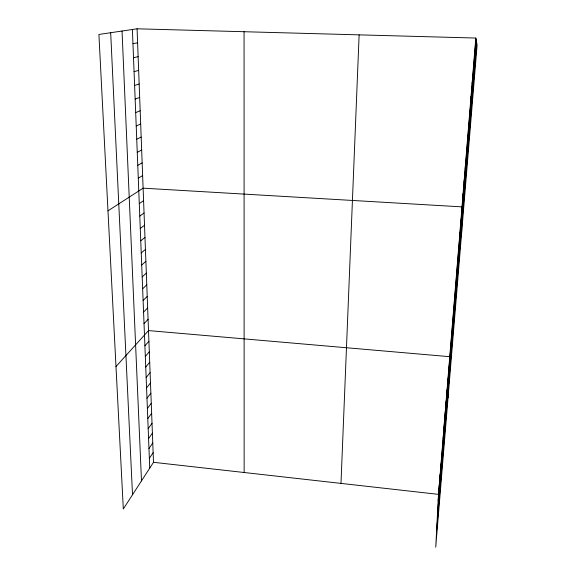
<?xml version="1.0" encoding="UTF-8"?>
<svg xmlns="http://www.w3.org/2000/svg" width="576" height="576" viewBox="0 0 576 576"><rect width="100%" height="100%" fill="white"/><g stroke="black" fill="none" stroke-linecap="round" stroke-linejoin="round"><path stroke-width="0.86" d="M465.293 169.294L465.3 166.586M464.17 183.046L464.191 180.151M463.061 196.654L463.09 193.579M461.599 233.33L462.002 206.878L143.107 188.172L107.978 210.845M460.865 223.459L460.93 220.039M459.785 236.657L459.864 233.078M458.712 249.725L458.806 245.981M457.654 262.67L457.762 258.761M456.61 275.486L456.732 271.418M455.573 288.173L455.702 283.954M454.543 300.737L454.687 296.366M453.521 313.178L453.686 308.664M452.513 325.505L452.693 320.846M451.519 337.709L451.706 332.906M340.985 483.394L359.129 34.862M450.526 349.798L450.727 344.858M448.625 373.054L448.848 367.848M448.042 397.872L449.762 356.695L148.507 330.588L115.985 366.552M447.71 384.235L447.948 378.9M445.903 406.296L446.162 400.723M446.803 395.316L447.048 389.858M444.132 427.968L444.406 422.165M445.018 417.182L445.284 411.494M442.39 449.266L442.685 443.239M443.261 438.667L443.542 432.749M439.834 480.521L440.158 474.178M440.676 470.189L440.993 463.954M441.533 459.778L441.835 453.636M475.805 38.045L438.509 494.366L435.737 547.2L477.094 45.288L475.805 38.045L137.074 28.8L98.906 34.459L123.314 508.968L153.497 462.312L137.074 28.8M438.998 490.759L439.33 484.315M438.163 500.911L475.963 38.93M437.407 515.326L476.309 40.889M436.586 531.043L476.698 43.042M149.35 458.381L153.13 452.664M148.961 448.567L152.762 442.944M148.572 438.667L152.388 433.145M148.176 428.688L152.014 423.266M147.78 418.63L151.639 413.302M147.377 408.485L151.258 403.258M146.974 398.254L150.876 393.134M146.563 387.943L150.487 382.925M146.153 377.539L150.098 372.629M145.742 367.049L149.702 362.254M145.325 356.472L149.306 351.785M144.9 345.809L148.91 341.237M144.022 323.64L148.075 319.306M143.568 312.12L147.65 307.915M143.107 300.499L147.211 296.424M142.646 288.778L146.772 284.832M142.178 276.941L146.333 273.132M141.703 265.003L145.879 261.324M141.228 252.95L145.433 249.408M140.746 240.782L144.972 237.384M140.263 228.499L144.518 225.252M139.774 216.108L144.05 213.005M139.277 203.594L143.582 200.642M138.276 178.214L142.632 175.572M137.765 165.341L142.15 162.864M137.254 152.345L141.667 150.026M136.728 139.226L141.178 137.074M136.21 125.971L140.681 123.991M135.677 112.594L140.177 110.786M135.144 99.086L139.673 97.452M134.604 85.442L139.162 83.988M134.057 71.662L138.65 70.394M133.51 57.744L138.132 56.664M132.955 43.69L137.606 42.804M153.497 462.312L438.509 494.366M474.588 52.927L474.725 54.036M473.386 67.658L473.501 68.976M472.19 82.231L472.291 83.765M471.017 96.653L471.096 98.395M110.678 32.717L132.509 494.755M122.04 31.032L141.48 480.888M132.394 29.491L149.738 468.122M469.843 110.93L469.915 112.867M468.691 125.057L468.742 127.195M467.546 139.046L467.582 141.372M466.416 152.885L466.43 155.405M244.066 31.723L244.145 472.507"/></g></svg>
